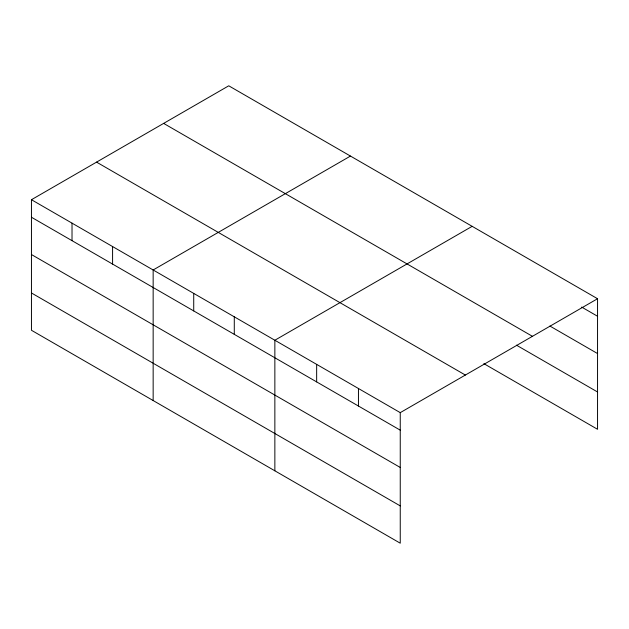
<?xml version="1.0" encoding="UTF-8"?>
<svg xmlns="http://www.w3.org/2000/svg" width="629" height="629" viewBox="0 0 629 629"><rect width="100%" height="100%" fill="white"/><g stroke="black" fill="none" stroke-linecap="round" stroke-linejoin="round"><path stroke-width="0.94" d="M31.45 199.715L400.248 412.64L400.248 543.197L31.45 330.272L31.45 199.715L228.752 85.803L597.55 298.728L597.55 429.285L483.858 363.648M350.455 156.071L153.154 269.975L153.154 400.539M472.159 226.33L274.857 340.242L274.857 470.806M400.248 412.64L597.55 298.728M581.668 307.086L597.55 316.253M549.903 326.042L597.55 353.553M163.642 123.394L532.441 336.318M516.464 345.172L597.55 391.985M96.559 162.125L465.358 375.049M31.45 217.241L400.248 430.165M31.45 254.541L400.248 467.465M31.45 292.972L400.248 505.897M358.451 388.502L358.451 406.027M316.654 364.372L316.654 381.897M234.287 316.819L234.287 334.345M193.724 293.397L193.724 310.923M112.583 246.552L112.583 264.078M72.02 223.138L72.02 240.655"/></g></svg>
